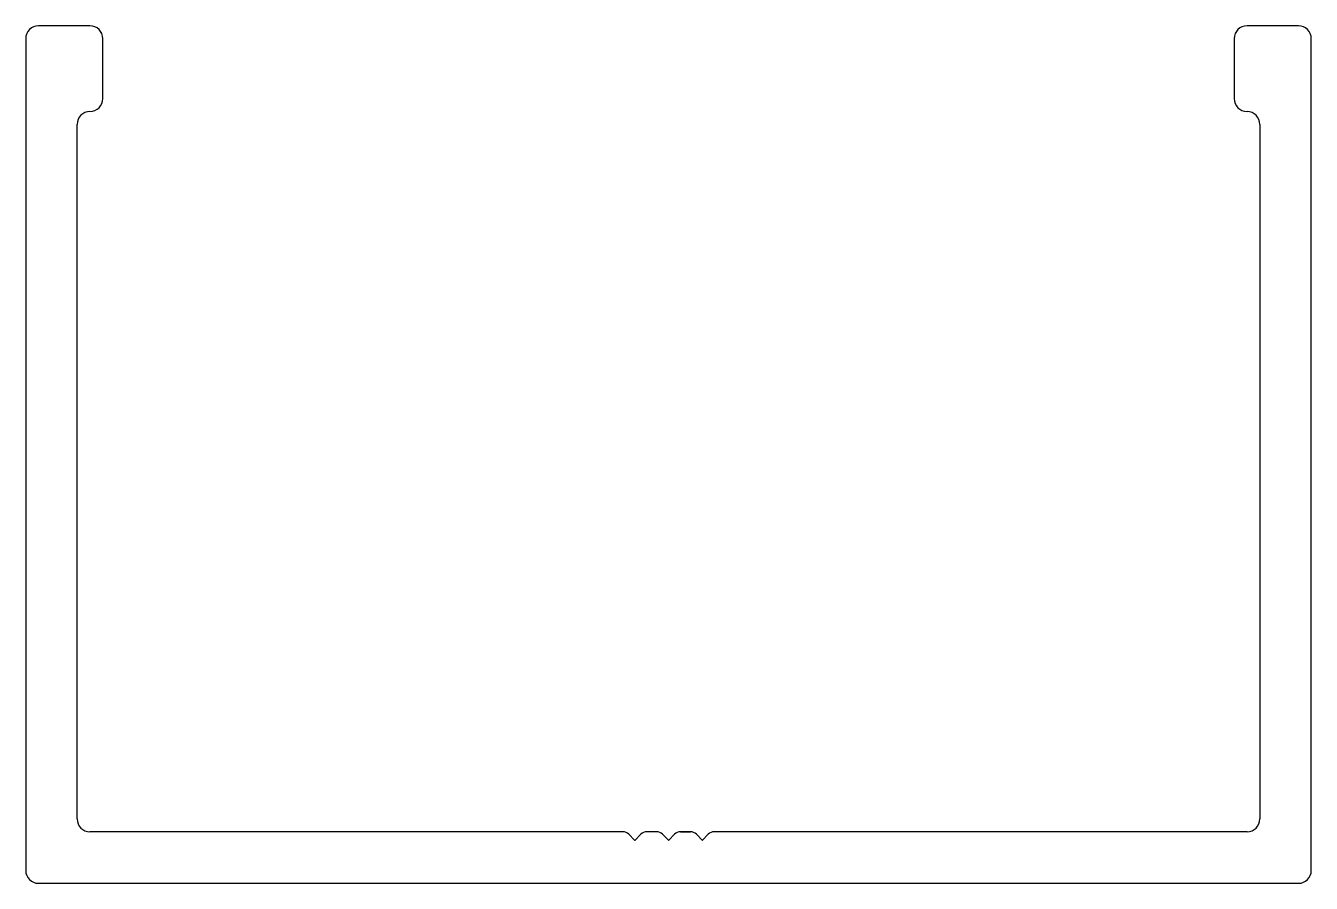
# Model space of a CAD drawing. Extents: x -19.1 to 19, y 2.5 to 27.9.
import ezdxf

# ---------------------------------------------------------------- set-up
doc = ezdxf.new("R2010")
doc.units = 0
doc.layers.add('1', color=7, linetype='CONTINUOUS')

msp = doc.modelspace()

# ---------------------------------------------------------------- linework, layer by layer
at = {"layer": '1', "color": 7, "linetype": 'CONTINUOUS'}
for p, q in [((-17.206, 27.937), (-18.73, 27.937)), ((18.608, 27.937), (17.084, 27.937)), ((-19.111, 27.556), (-19.111, 2.918)), ((-16.825, 25.778), (-16.825, 27.556)), ((16.703, 27.556), (16.703, 25.778)), ((18.989, 2.918), (18.989, 27.556)), ((-17.587, 4.442), (-17.587, 25.016)), ((17.465, 25.016), (17.465, 4.442)), ((-2.688, 4.061), (-17.206, 4.061)), ((-1.411, 4.061), (-2.688, 4.061)), ((-1.064, 3.817), (-1.235, 3.988)), ((-0.881, 3.988), (-1.052, 3.817)), ((-0.412, 4.061), (-0.704, 4.061)), ((-0.064, 3.817), (-0.235, 3.988)), ((0.119, 3.988), (-0.052, 3.817)), ((0.588, 4.061), (0.296, 4.061)), ((0.296, 4.061), (0.588, 4.061)), ((0.588, 4.061), (0.296, 4.061)), ((0.296, 4.061), (0.588, 4.061)), ((0.588, 4.061), (0.296, 4.061)), ((0.936, 3.817), (0.765, 3.988)), ((1.119, 3.988), (0.948, 3.817)), ((2.047, 4.061), (1.295, 4.061)), ((1.295, 4.061), (1.295, 4.061)), ((17.084, 4.061), (2.047, 4.061)), ((-18.73, 2.537), (18.608, 2.537))]:
    msp.add_line(p, q, dxfattribs=at)
for centre, radius, start, end in [((-18.73, 27.556), 0.381, 90, 180), ((-17.206, 27.556), 0.381, 360, 90), ((17.084, 27.556), 0.381, 90, 180), ((18.608, 27.556), 0.381, 0, 90), ((-17.206, 25.778), 0.381, 270, 360), ((17.084, 25.778), 0.381, 180, 270), ((-17.206, 25.016), 0.381, 90, 180), ((17.084, 25.016), 0.381, 0, 90), ((-17.206, 4.442), 0.381, 180, 270), ((17.084, 4.442), 0.381, 270, 0), ((-1.411, 3.811), 0.25, 45, 90), ((-1.058, 3.823), 0.008, 225, 315), ((-0.704, 3.811), 0.25, 90, 135), ((-0.412, 3.811), 0.25, 45, 90), ((-0.058, 3.823), 0.008, 225, 315), ((0.296, 3.811), 0.25, 90, 135), ((0.588, 3.811), 0.25, 45, 90), ((0.942, 3.823), 0.008, 225, 315), ((1.295, 3.811), 0.25, 90, 135), ((-18.73, 2.918), 0.381, 180, 270), ((18.608, 2.918), 0.381, 270, 360)]:
    msp.add_arc(centre, radius, start, end, dxfattribs=at)

doc.saveas('drawing.dxf')
